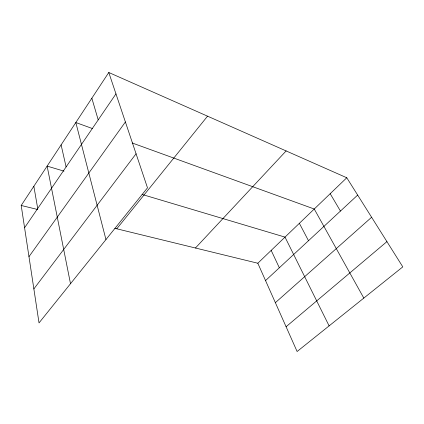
<?xml version="1.0" encoding="UTF-8"?>
<svg xmlns="http://www.w3.org/2000/svg" width="424" height="424" viewBox="0 0 424 424"><rect width="100%" height="100%" fill="white"/><g stroke="black" fill="none" stroke-linecap="round" stroke-linejoin="round"><path stroke-width="0.64" d="M108.788 72.488L147.499 187.827L39.024 322.908L21.2 205.47L108.788 72.488L346.779 177.762L402.8 266.876L297.107 351.512L257.819 263.235L114.856 228.335M24.581 227.746L115.964 93.868M28.97 256.663L125.393 121.964M33.867 288.914L136.067 153.764M116.775 228.801L207.548 116.171M195.443 248.008L286.126 150.933M257.819 263.235L346.779 177.762M265.541 280.582L357.665 195.082M275.372 302.667L371.615 217.268M286.083 326.745L386.926 241.627M21.2 205.47L37.757 209.514M63.992 171.137L47.128 166.102L70.501 283.709M142.104 194.452L285.013 237.111L329.109 325.886M92.358 128.525L75.827 122.531L105.952 239.56M132.208 142.983L314.253 209.016L363.819 298.093M330.19 193.699L340.451 211.057M299.36 223.321L308.497 240.715M271.175 250.404L279.337 267.777M91.844 98.214L98.209 119.881M61.104 144.881L66.096 166.929M33.846 186.274L37.715 208.507"/></g></svg>
